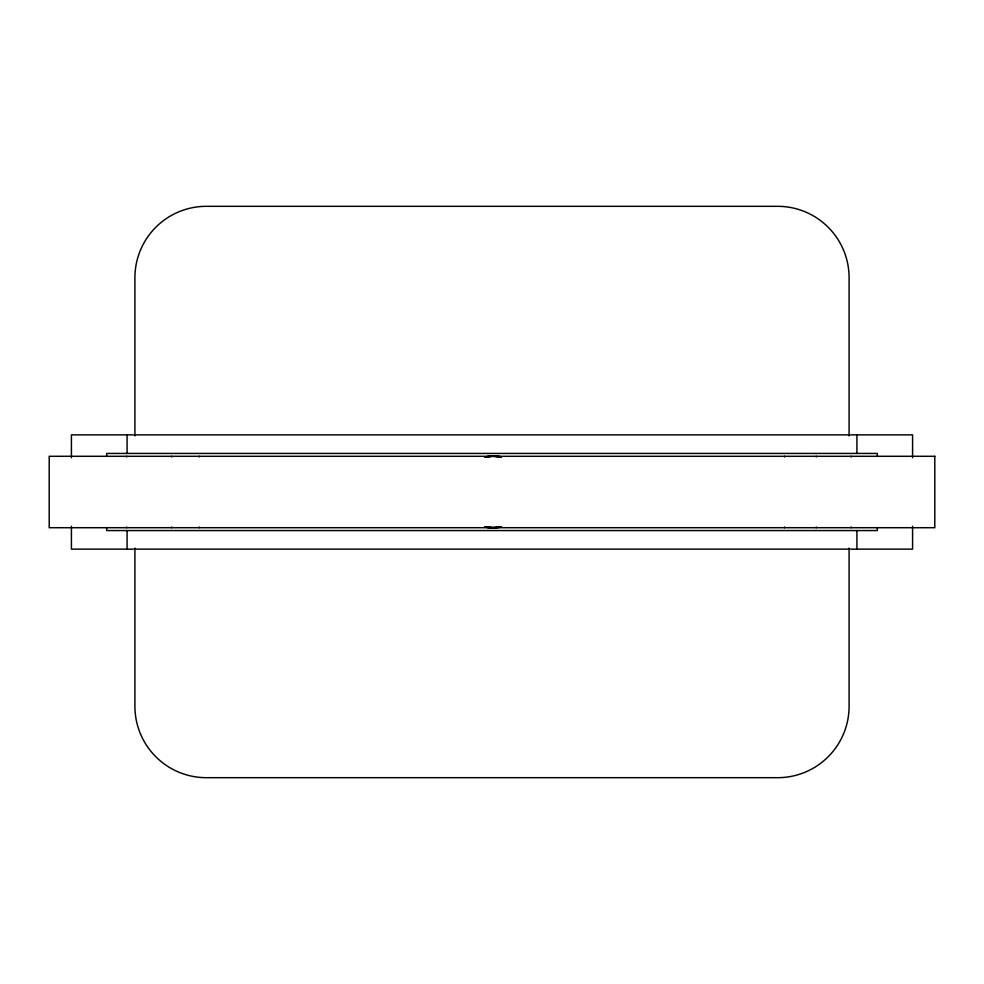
<?xml version="1.0" encoding="UTF-8"?>
<svg xmlns="http://www.w3.org/2000/svg" width="984" height="984" viewBox="0 0 984 984"><rect width="100%" height="100%" fill="white"/><g stroke="black" fill="none" stroke-linecap="round" stroke-linejoin="round"><path stroke-width="1.48" d="M912.586 457.72L912.586 434.867L71.414 434.867L71.414 457.72M912.586 526.28L912.586 549.134L71.414 549.134L71.414 526.28M877.334 456.453L877.334 453.439L106.666 453.439L106.666 456.453M877.334 527.547L877.334 530.561L106.666 530.561L106.666 527.547M856.916 434.867L856.916 453.439M856.916 530.561L856.916 549.134M851.234 456.293L851.234 456.982M851.234 527.018L851.234 527.707M849.094 435.937L849.094 277.746A71.414 71.414 0 0 0 777.68 206.32L206.32 206.32A71.414 71.414 0 0 0 134.906 277.746L134.906 435.937M849.094 548.063L849.094 706.254A71.414 71.414 0 0 1 777.68 777.68L206.32 777.68A71.414 71.414 0 0 1 134.906 706.254L134.906 548.063M816.24 456.293L816.24 456.982M816.24 527.018L816.24 527.707M784.531 456.293L784.531 456.982M784.531 527.018L784.531 527.707M199.186 456.281L199.186 456.97M199.186 527.006L199.186 527.695M171.683 456.293L171.683 456.982M171.683 527.018L171.683 527.707M127.084 434.867L127.084 453.439M127.084 530.561L127.084 549.134M126.69 456.293L126.69 456.982M126.69 527.018L126.69 527.707M498.605 527.006A35.707 35.707 0 0 1 484.682 527.006M484.682 456.97A35.707 35.707 0 0 1 498.605 456.97M498.962 527.018A35.707 35.707 0 0 1 485.038 527.018M485.038 456.982A35.707 35.707 0 0 1 498.962 456.982M501.656 526.932A35.707 35.707 0 0 1 487.72 526.932M487.72 456.883A35.707 35.707 0 0 1 501.656 456.883M501.299 526.944A35.707 35.707 0 0 1 487.363 526.944M487.363 456.896A35.707 35.707 0 0 1 501.299 456.896M934.8 456.293L49.2 456.293L49.2 527.707L934.8 527.707L934.8 456.293"/></g></svg>
